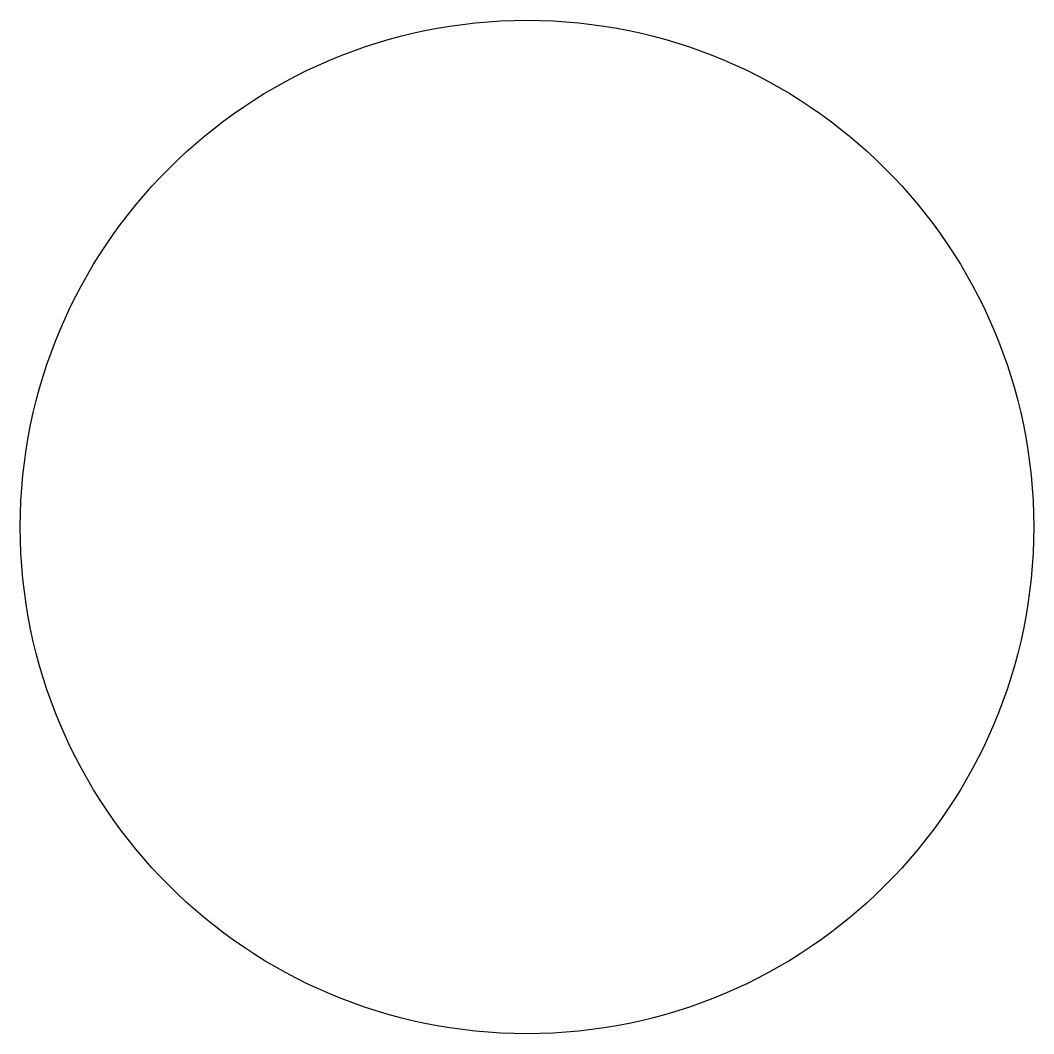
# Model space of a CAD drawing. Header units: millimetres. Extents: x -1 to 1, y -1 to 1.
import ezdxf

# ---------------------------------------------------------------- set-up
doc = ezdxf.new("R2010")
doc.units = ezdxf.units.MM
doc.header["$LTSCALE"] = 150

msp = doc.modelspace()

# ---------------------------------------------------------------- wipeouts: each hides what was drawn before it
at = {"color": 1}
msp.add_wipeout([(1, 0), (0.998, 0.0628), (0.9921, 0.1253), (0.9823, 0.1874), (0.9686, 0.2487), (0.9511, 0.309), (0.9298, 0.3681), (0.9048, 0.4258), (0.8763, 0.4818), (0.8443, 0.5358), (0.809, 0.5878), (0.7705, 0.6374), (0.729, 0.6845), (0.6845, 0.729), (0.6374, 0.7705), (0.5878, 0.809), (0.5358, 0.8443), (0.4818, 0.8763), (0.4258, 0.9048), (0.3681, 0.9298), (0.309, 0.9511), (0.2487, 0.9686), (0.1874, 0.9823), (0.1253, 0.9921), (0.0628, 0.998), (0, 1), (-0.0628, 0.998), (-0.1253, 0.9921), (-0.1874, 0.9823), (-0.2487, 0.9686), (-0.309, 0.9511), (-0.3681, 0.9298), (-0.4258, 0.9048), (-0.4818, 0.8763), (-0.5358, 0.8443), (-0.5878, 0.809), (-0.6374, 0.7705), (-0.6845, 0.729), (-0.729, 0.6845), (-0.7705, 0.6374), (-0.809, 0.5878), (-0.8443, 0.5358), (-0.8763, 0.4818), (-0.9048, 0.4258), (-0.9298, 0.3681), (-0.9511, 0.309), (-0.9686, 0.2487), (-0.9823, 0.1874), (-0.9921, 0.1253), (-0.998, 0.0628), (-1, 0), (-0.998, -0.0628), (-0.9921, -0.1253), (-0.9823, -0.1874), (-0.9686, -0.2487), (-0.9511, -0.309), (-0.9298, -0.3681), (-0.9048, -0.4258), (-0.8763, -0.4818), (-0.8443, -0.5358), (-0.809, -0.5878), (-0.7705, -0.6374), (-0.729, -0.6845), (-0.6845, -0.729), (-0.6374, -0.7705), (-0.5878, -0.809), (-0.5358, -0.8443), (-0.4818, -0.8763), (-0.4258, -0.9048), (-0.3681, -0.9298), (-0.309, -0.9511), (-0.2487, -0.9686), (-0.1874, -0.9823), (-0.1253, -0.9921), (-0.0628, -0.998), (0, -1), (0.0628, -0.998), (0.1253, -0.9921), (0.1874, -0.9823), (0.2487, -0.9686), (0.309, -0.9511), (0.3681, -0.9298), (0.4258, -0.9048), (0.4818, -0.8763), (0.5358, -0.8443), (0.5878, -0.809), (0.6374, -0.7705), (0.6845, -0.729), (0.729, -0.6845), (0.7705, -0.6374), (0.809, -0.5878), (0.8443, -0.5358), (0.8763, -0.4818), (0.9048, -0.4258), (0.9298, -0.3681), (0.9511, -0.309), (0.9686, -0.2487), (0.9823, -0.1874), (0.9921, -0.1253), (0.998, -0.0628)], dxfattribs=at)

# ---------------------------------------------------------------- next in the draw order: linework, layer by layer
msp.add_circle((0, 0), 1, dxfattribs=at)

doc.saveas('drawing.dxf')
